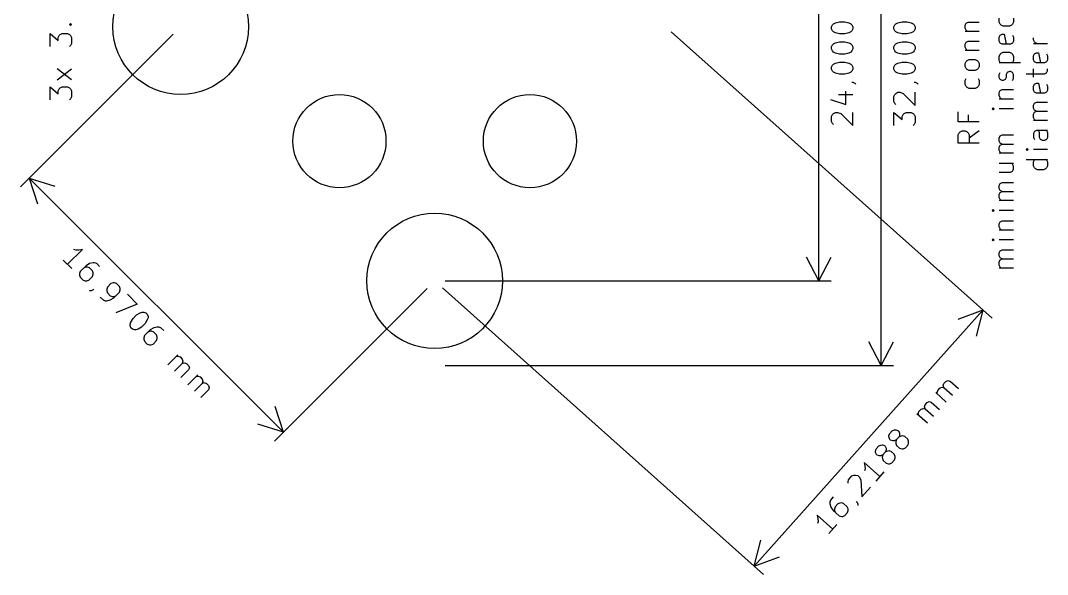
# Model space of a CAD drawing. Extents: x -19.6 to 28.9, y -25.9 to 26.
# Drawn here: x -19.56 to 28.95, y -25.87 to 0.3 of the extents above; entities that cross this region are included whole.
import ezdxf

# ---------------------------------------------------------------- set-up
doc = ezdxf.new("R2010")
doc.units = 0
doc.layers.add('BLACK', color=7, linetype='CONTINUOUS')

msp = doc.modelspace()

# ---------------------------------------------------------------- linework, layer by layer
at = {"layer": 'BLACK', "linetype": 'CONTINUOUS'}
for p, q in [((21.0944, -16), (21.0944, 16)), ((21.0944, -16), (21.0944, 16)), ((18.148, -12), (18.148, 12)), ((18.148, -12), (18.148, 12)), ((-17.2581, 0.114172), (-17.2104, 0.161791)), ((-17.2104, 0.066553), (-17.2581, 0.114172)), ((-17.2581, 0.114172), (-17.1628, 0.114172)), ((-17.2104, 0.161791), (-17.1628, 0.114172)), ((-17.1628, 0.114172), (-17.2104, 0.066553)), ((18.7504, 0), (18.798, 0.095239)), ((18.7504, -0.095238), (18.7504, 0)), ((18.798, 0.095239), (18.8456, 0.142858)), ((18.8456, 0.142858), (18.9409, 0.190477)), ((18.9409, 0.190477), (19.1313, 0.238096)), ((19.1313, 0.238096), (19.3694, 0.238096)), ((19.3694, 0.238096), (19.5599, 0.190477)), ((19.5599, 0.190477), (19.6551, 0.142858)), ((19.6551, 0.142858), (19.7028, 0.095239)), ((19.7028, 0.095239), (19.7504, 0)), ((19.7504, 0), (19.7504, -0.095238)), ((21.6968, 0), (21.7444, 0.095239)), ((21.6968, -0.095238), (21.6968, 0)), ((21.7444, 0.095239), (21.792, 0.142858)), ((21.792, 0.142858), (21.8873, 0.190477)), ((21.8873, 0.190477), (22.0777, 0.238096)), ((22.0777, 0.238096), (22.3158, 0.238096)), ((22.3158, 0.238096), (22.5063, 0.190477)), ((22.5063, 0.190477), (22.6015, 0.142858)), ((22.6015, 0.142858), (22.6492, 0.095239)), ((22.6492, 0.095239), (22.6968, 0)), ((22.6968, 0), (22.6968, -0.095238)), ((25.0613, 0.080724), (25.1089, 0.175962)), ((25.0613, -0.062133), (25.0613, 0.080724)), ((25.1089, 0.175962), (25.2042, 0.223581)), ((25.2042, 0.223581), (25.728, 0.223581)), ((26.6713, 0.223581), (26.6713, 0.414058)), ((26.7189, 0.128343), (26.6713, 0.223581)), ((26.7666, 0.080724), (26.7189, 0.128343)), ((26.8618, 0.033105), (26.7666, 0.080724)), ((27.1475, 0.033105), (26.8618, 0.033105)), ((27.2427, 0.080724), (27.1475, 0.033105)), ((27.2904, 0.128343), (27.2427, 0.080724)), ((27.338, 0.223581), (27.2904, 0.128343)), ((27.338, 0.414058), (27.338, 0.223581)), ((-12.3536, -0.353553), (-19.5647, -7.56466)), ((-18.1628, -0.933447), (-18.1628, -0.3144)), ((-18.1628, -0.3144), (-17.7819, -0.647733)), ((-17.7819, -0.504876), (-17.7342, -0.409638)), ((-17.7342, -0.409638), (-17.6866, -0.362019)), ((-17.6866, -0.362019), (-17.5914, -0.3144)), ((-17.5914, -0.3144), (-17.3533, -0.3144)), ((-17.3533, -0.3144), (-17.2581, -0.362019)), ((-17.2581, -0.362019), (-17.2104, -0.409638)), ((-17.2104, -0.409638), (-17.1628, -0.504876)), ((11.173, -0.232946), (26.3378, -13.7684)), ((18.798, -0.190476), (18.7504, -0.095238)), ((18.8456, -0.238095), (18.798, -0.190476)), ((18.9409, -0.285714), (18.8456, -0.238095)), ((19.1313, -0.333333), (18.9409, -0.285714)), ((19.3694, -0.333333), (19.1313, -0.333333)), ((19.5599, -0.285714), (19.3694, -0.333333)), ((19.6551, -0.238095), (19.5599, -0.285714)), ((19.7028, -0.190476), (19.6551, -0.238095)), ((19.7504, -0.095238), (19.7028, -0.190476)), ((21.7444, -0.190476), (21.6968, -0.095238)), ((21.792, -0.238095), (21.7444, -0.190476)), ((21.8873, -0.285714), (21.792, -0.238095)), ((22.0777, -0.333333), (21.8873, -0.285714)), ((22.3158, -0.333333), (22.0777, -0.333333)), ((22.5063, -0.285714), (22.3158, -0.333333)), ((22.6015, -0.238095), (22.5063, -0.285714)), ((22.6492, -0.190476), (22.6015, -0.238095)), ((22.6968, -0.095238), (22.6492, -0.190476)), ((25.1089, -0.157371), (25.0613, -0.062133)), ((25.0613, -0.20499), (25.728, -0.20499)), ((25.1566, -0.20499), (25.1089, -0.157371)), ((26.6713, -0.490704), (26.7189, -0.395466)), ((26.7189, -0.395466), (26.8142, -0.347847)), ((26.8142, -0.347847), (26.9094, -0.347847)), ((26.9094, -0.347847), (27.0046, -0.824038)), ((27.2904, -0.395466), (27.338, -0.490704)), ((-17.7819, -0.647733), (-17.7819, -0.504876)), ((-17.2104, -0.885828), (-17.2581, -0.933447)), ((-17.1628, -0.79059), (-17.2104, -0.885828)), ((-17.1628, -0.504876), (-17.1628, -0.79059)), ((18.7504, -0.95238), (18.798, -0.857142)), ((18.7504, -1.04762), (18.7504, -0.95238)), ((18.798, -0.857142), (18.8456, -0.809523)), ((18.8456, -0.809523), (18.9409, -0.761904)), ((18.9409, -0.761904), (19.1313, -0.714285)), ((19.1313, -0.714285), (19.3694, -0.714285)), ((19.3694, -0.714285), (19.5599, -0.761904)), ((19.5599, -0.761904), (19.6551, -0.809523)), ((19.6551, -0.809523), (19.7028, -0.857142)), ((19.7028, -0.857142), (19.7504, -0.95238)), ((19.7504, -0.95238), (19.7504, -1.04762)), ((21.6968, -0.95238), (21.7444, -0.857142)), ((21.6968, -1.04762), (21.6968, -0.95238)), ((21.7444, -0.857142), (21.792, -0.809523)), ((21.792, -0.809523), (21.8873, -0.761904)), ((21.8873, -0.761904), (22.0777, -0.714285)), ((22.0777, -0.714285), (22.3158, -0.714285)), ((22.3158, -0.714285), (22.5063, -0.761904)), ((22.5063, -0.761904), (22.6015, -0.809523)), ((22.6015, -0.809523), (22.6492, -0.857142)), ((22.6492, -0.857142), (22.6968, -0.95238)), ((22.6968, -0.95238), (22.6968, -1.04762)), ((25.0613, -0.824038), (25.1089, -0.7288)), ((25.0613, -0.966895), (25.0613, -0.824038)), ((25.1089, -1.06213), (25.0613, -0.966895)), ((25.1089, -0.7288), (25.2042, -0.68118)), ((25.2042, -0.68118), (25.728, -0.68118)), ((26.6713, -0.68118), (26.6713, -0.490704)), ((26.7189, -0.776419), (26.6713, -0.68118)), ((26.8142, -0.824038), (26.7189, -0.776419)), ((27.1951, -0.824038), (26.8142, -0.824038)), ((27.2904, -0.776419), (27.1951, -0.824038)), ((27.338, -0.68118), (27.2904, -0.776419)), ((27.338, -0.490704), (27.338, -0.68118)), ((28.2813, -0.609752), (28.2813, -0.514514)), ((28.3289, -0.70499), (28.2813, -0.609752)), ((28.948, -0.800228), (28.2813, -0.800228)), ((28.3766, -0.752609), (28.3289, -0.70499)), ((28.4718, -0.800228), (28.3766, -0.752609)), ((18.798, -1.14286), (18.7504, -1.04762)), ((18.8456, -1.19048), (18.798, -1.14286)), ((18.9409, -1.23809), (18.8456, -1.19048)), ((19.1313, -1.28571), (18.9409, -1.23809)), ((19.3694, -1.28571), (19.1313, -1.28571)), ((19.5599, -1.23809), (19.3694, -1.28571)), ((19.6551, -1.19048), (19.5599, -1.23809)), ((19.7028, -1.14286), (19.6551, -1.19048)), ((19.7504, -1.04762), (19.7028, -1.14286)), ((21.7444, -1.14286), (21.6968, -1.04762)), ((21.792, -1.19048), (21.7444, -1.14286)), ((21.8873, -1.23809), (21.792, -1.19048)), ((22.0777, -1.28571), (21.8873, -1.23809)), ((22.3158, -1.28571), (22.0777, -1.28571)), ((22.5063, -1.23809), (22.3158, -1.28571)), ((22.6015, -1.19048), (22.5063, -1.23809)), ((22.6492, -1.14286), (22.6015, -1.19048)), ((22.6968, -1.04762), (22.6492, -1.14286)), ((25.0613, -1.10975), (25.728, -1.10975)), ((25.1566, -1.10975), (25.1089, -1.06213)), ((26.6713, -1.39547), (26.7189, -1.30023)), ((26.6713, -1.58594), (26.6713, -1.39547)), ((26.7189, -1.30023), (26.7666, -1.25261)), ((26.7666, -1.25261), (26.8618, -1.20499)), ((26.8618, -1.20499), (27.1475, -1.20499)), ((27.1475, -1.20499), (27.2427, -1.25261)), ((27.2427, -1.25261), (27.2904, -1.30023)), ((27.2904, -1.30023), (27.338, -1.39547)), ((27.338, -1.39547), (27.338, -1.58594)), ((28.2813, -1.37166), (28.3289, -1.27642)), ((28.2813, -1.56213), (28.2813, -1.37166)), ((28.3289, -1.27642), (28.4242, -1.2288)), ((28.4242, -1.2288), (28.5194, -1.2288)), ((28.5194, -1.2288), (28.6146, -1.70499)), ((28.9004, -1.27642), (28.948, -1.37166)), ((28.948, -1.37166), (28.948, -1.56213)), ((18.7504, -1.90476), (18.798, -1.80952)), ((18.7504, -2), (18.7504, -1.90476)), ((18.798, -1.80952), (18.8456, -1.7619)), ((18.8456, -1.7619), (18.9409, -1.71428)), ((18.9409, -1.71428), (19.1313, -1.66667)), ((19.1313, -1.66667), (19.3694, -1.66667)), ((19.3694, -1.66667), (19.5599, -1.71428)), ((19.5599, -1.71428), (19.6551, -1.7619)), ((19.6551, -1.7619), (19.7028, -1.80952)), ((19.7028, -1.80952), (19.7504, -1.90476)), ((19.7504, -1.90476), (19.7504, -2)), ((21.6968, -1.90476), (21.7444, -1.80952)), ((21.6968, -2), (21.6968, -1.90476)), ((21.7444, -1.80952), (21.792, -1.7619)), ((21.792, -1.7619), (21.8873, -1.71428)), ((21.8873, -1.71428), (22.0777, -1.66667)), ((22.0777, -1.66667), (22.3158, -1.66667)), ((22.3158, -1.66667), (22.5063, -1.71428)), ((22.5063, -1.71428), (22.6015, -1.7619)), ((22.6015, -1.7619), (22.6492, -1.80952)), ((22.6492, -1.80952), (22.6968, -1.90476)), ((22.6968, -1.90476), (22.6968, -2)), ((25.0613, -1.7288), (25.1089, -1.63356)), ((25.0613, -1.87166), (25.0613, -1.7288)), ((25.1089, -1.96689), (25.0613, -1.87166)), ((25.1089, -1.63356), (25.1566, -1.58594)), ((25.1566, -1.58594), (25.2518, -1.53832)), ((25.2518, -1.53832), (25.5375, -1.53832)), ((25.5375, -1.53832), (25.6327, -1.58594)), ((25.6327, -1.58594), (25.6804, -1.63356)), ((25.6804, -1.63356), (25.728, -1.7288)), ((25.728, -1.87166), (25.6804, -1.96689)), ((25.728, -1.7288), (25.728, -1.87166)), ((26.7189, -1.68118), (26.6713, -1.58594)), ((26.6713, -1.68118), (27.6713, -1.68118)), ((27.338, -1.58594), (27.2904, -1.68118)), ((28.3289, -1.65737), (28.2813, -1.56213)), ((28.4242, -1.70499), (28.3289, -1.65737)), ((28.8051, -1.70499), (28.4242, -1.70499)), ((28.9004, -1.65737), (28.8051, -1.70499)), ((28.948, -1.56213), (28.9004, -1.65737)), ((-17.1628, -2.50488), (-17.8295, -1.98107)), ((-17.8295, -2.50488), (-17.1628, -1.98107)), ((18.798, -2.09524), (18.7504, -2)), ((18.8456, -2.14286), (18.798, -2.09524)), ((18.9409, -2.19048), (18.8456, -2.14286)), ((19.1313, -2.23809), (18.9409, -2.19048)), ((19.3694, -2.23809), (19.1313, -2.23809)), ((19.5599, -2.19048), (19.3694, -2.23809)), ((19.6551, -2.14286), (19.5599, -2.19048)), ((19.7028, -2.09524), (19.6551, -2.14286)), ((19.7504, -2), (19.7028, -2.09524)), ((21.7444, -2.09524), (21.6968, -2)), ((21.792, -2.14286), (21.7444, -2.09524)), ((21.8873, -2.19048), (21.792, -2.14286)), ((22.0777, -2.23809), (21.8873, -2.19048)), ((22.3158, -2.23809), (22.0777, -2.23809)), ((22.5063, -2.19048), (22.3158, -2.23809)), ((22.6015, -2.14286), (22.5063, -2.19048)), ((22.6492, -2.09524), (22.6015, -2.14286)), ((22.6968, -2), (22.6492, -2.09524)), ((25.1566, -2.01451), (25.1089, -1.96689)), ((25.2518, -2.06213), (25.1566, -2.01451)), ((25.5375, -2.06213), (25.2518, -2.06213)), ((25.6327, -2.01451), (25.5375, -2.06213)), ((25.6804, -1.96689), (25.6327, -2.01451)), ((26.6713, -2.25261), (26.7189, -2.15737)), ((26.6713, -2.39547), (26.6713, -2.25261)), ((26.7189, -2.4907), (26.6713, -2.39547)), ((27.0046, -2.39547), (26.957, -2.4907)), ((27.0523, -2.15737), (27.0046, -2.25261)), ((27.0046, -2.25261), (27.0046, -2.39547)), ((27.1475, -2.10975), (27.0523, -2.15737)), ((27.1951, -2.10975), (27.1475, -2.10975)), ((27.2904, -2.15737), (27.1951, -2.10975)), ((27.338, -2.25261), (27.2904, -2.15737)), ((27.338, -2.44308), (27.338, -2.25261)), ((27.948, -2.2288), (28.8051, -2.2288)), ((28.2813, -2.37166), (28.2813, -1.9907)), ((28.8051, -2.2288), (28.9004, -2.18118)), ((28.9004, -2.18118), (28.948, -2.08594)), ((28.948, -2.08594), (28.948, -1.9907)), ((-18.1628, -3.45726), (-18.1628, -2.83821)), ((-18.1628, -2.83821), (-17.7819, -3.17154)), ((-17.7342, -2.93345), (-17.6866, -2.88583)), ((-17.6866, -2.88583), (-17.5914, -2.83821)), ((-17.5914, -2.83821), (-17.3533, -2.83821)), ((-17.3533, -2.83821), (-17.2581, -2.88583)), ((-17.2581, -2.88583), (-17.2104, -2.93345)), ((19.7028, -2.61905), (19.7504, -2.61905)), ((19.7504, -2.61905), (19.8456, -2.66667)), ((19.8456, -2.66667), (19.8932, -2.71428)), ((22.6492, -2.61905), (22.6968, -2.61905)), ((22.6968, -2.61905), (22.792, -2.66667)), ((22.792, -2.66667), (22.8396, -2.71428)), ((25.0613, -2.53832), (25.1089, -2.44308)), ((25.0613, -2.7288), (25.0613, -2.53832)), ((25.1089, -2.82404), (25.0613, -2.7288)), ((25.1566, -2.87166), (25.1089, -2.82404)), ((25.2518, -2.91928), (25.1566, -2.87166)), ((25.6327, -2.87166), (25.5375, -2.91928)), ((25.6804, -2.82404), (25.6327, -2.87166)), ((25.6804, -2.44308), (25.728, -2.53832)), ((25.728, -2.7288), (25.6804, -2.82404)), ((25.728, -2.53832), (25.728, -2.7288)), ((26.8142, -2.53832), (26.7189, -2.4907)), ((26.8618, -2.53832), (26.8142, -2.53832)), ((26.957, -2.4907), (26.8618, -2.53832)), ((27.2904, -2.53832), (27.338, -2.44308)), ((28.2813, -2.80023), (28.3289, -2.70499)), ((28.2813, -2.9907), (28.2813, -2.80023)), ((28.3289, -2.70499), (28.4242, -2.65737)), ((28.4242, -2.65737), (28.5194, -2.65737)), ((28.5194, -2.65737), (28.6146, -3.13356)), ((28.9004, -2.70499), (28.948, -2.80023)), ((28.948, -2.80023), (28.948, -2.9907)), ((-17.7819, -3.02868), (-17.7342, -2.93345)), ((-17.7819, -3.17154), (-17.7819, -3.02868)), ((-17.2104, -2.93345), (-17.1628, -3.02868)), ((-17.1628, -3.3144), (-17.2104, -3.40964)), ((-17.1628, -3.02868), (-17.1628, -3.3144)), ((19.0837, -3.19048), (19.7504, -3.19048)), ((19.417, -3.66667), (19.417, -3.04762)), ((21.6968, -3.28571), (21.7444, -3.19048)), ((21.6968, -3.52381), (21.6968, -3.28571)), ((21.7444, -3.19048), (21.792, -3.14286)), ((21.792, -3.14286), (21.8873, -3.09524)), ((21.8873, -3.09524), (21.9825, -3.09524)), ((21.9825, -3.09524), (22.1254, -3.14286)), ((22.1254, -3.14286), (22.6968, -3.71428)), ((22.6968, -3.71428), (22.6968, -3.09524)), ((25.5375, -2.91928), (25.2518, -2.91928)), ((26.6713, -3.10975), (26.7189, -3.01451)), ((26.6713, -3.25261), (26.6713, -3.10975)), ((26.7189, -3.34785), (26.6713, -3.25261)), ((26.6713, -3.39547), (27.338, -3.39547)), ((26.7189, -3.01451), (26.8142, -2.9669)), ((26.7666, -3.39547), (26.7189, -3.34785)), ((26.8142, -2.9669), (27.338, -2.9669)), ((28.3289, -3.08594), (28.2813, -2.9907)), ((28.4242, -3.13356), (28.3289, -3.08594)), ((28.8051, -3.13356), (28.4242, -3.13356)), ((28.9004, -3.08594), (28.8051, -3.13356)), ((28.948, -2.9907), (28.9004, -3.08594)), ((-17.2104, -3.40964), (-17.2581, -3.45726)), ((18.7028, -3.42857), (19.417, -3.66667)), ((21.7444, -3.61905), (21.6968, -3.52381)), ((21.792, -3.66667), (21.7444, -3.61905)), ((26.3856, -3.82404), (26.338, -3.87166)), ((26.338, -3.87166), (26.3856, -3.91928)), ((26.338, -3.87166), (26.4332, -3.87166)), ((26.4332, -3.87166), (26.3856, -3.82404)), ((26.3856, -3.91928), (26.4332, -3.87166)), ((27.338, -3.87166), (26.6713, -3.87166)), ((28.2813, -3.70499), (28.3289, -3.60975)), ((28.2813, -3.84785), (28.2813, -3.70499)), ((28.3289, -3.94308), (28.2813, -3.84785)), ((28.3289, -3.60975), (28.4242, -3.56213)), ((28.4242, -3.56213), (28.948, -3.56213)), ((18.7504, -4.23809), (18.798, -4.14286)), ((18.7504, -4.47619), (18.7504, -4.23809)), ((18.798, -4.14286), (18.8456, -4.09524)), ((18.8456, -4.09524), (18.9409, -4.04762)), ((18.9409, -4.04762), (19.0361, -4.04762)), ((19.0361, -4.04762), (19.179, -4.09524)), ((19.179, -4.09524), (19.7504, -4.66667)), ((19.7504, -4.66667), (19.7504, -4.04762)), ((21.6968, -4.66667), (21.6968, -4.04762)), ((21.6968, -4.04762), (22.0777, -4.38095)), ((22.0777, -4.23809), (22.1254, -4.14286)), ((22.0777, -4.38095), (22.0777, -4.23809)), ((22.1254, -4.14286), (22.173, -4.09524)), ((22.173, -4.09524), (22.2682, -4.04762)), ((22.2682, -4.04762), (22.5063, -4.04762)), ((22.5063, -4.04762), (22.6015, -4.09524)), ((22.6015, -4.09524), (22.6492, -4.14286)), ((22.6492, -4.14286), (22.6968, -4.23809)), ((22.6968, -4.23809), (22.6968, -4.52381)), ((24.728, -4.4907), (24.728, -4.01451)), ((25.2042, -4.15737), (25.2042, -4.4907)), ((28.2813, -4.13356), (28.3289, -4.03832)), ((28.2813, -4.27642), (28.2813, -4.13356)), ((28.3289, -4.37166), (28.2813, -4.27642)), ((28.4242, -3.9907), (28.3289, -3.94308)), ((28.3289, -4.03832), (28.4242, -3.9907)), ((28.4242, -3.9907), (28.948, -3.9907)), ((18.798, -4.57143), (18.7504, -4.47619)), ((18.8456, -4.61905), (18.798, -4.57143)), ((22.6492, -4.61905), (22.6015, -4.66667)), ((22.6968, -4.52381), (22.6492, -4.61905)), ((25.728, -4.4907), (24.728, -4.4907)), ((28.948, -4.41928), (28.2813, -4.41928)), ((28.3766, -4.41928), (28.3289, -4.37166)), ((24.728, -5.10975), (24.7756, -5.01451)), ((24.728, -5.4907), (24.728, -5.10975)), ((24.7756, -5.01451), (24.8232, -4.9669)), ((24.8232, -4.9669), (24.9185, -4.91928)), ((24.9185, -4.91928), (25.0613, -4.91928)), ((25.0613, -4.91928), (25.1566, -4.9669)), ((25.1566, -4.9669), (25.2042, -5.01451)), ((25.2042, -5.01451), (25.2518, -5.10975)), ((25.728, -4.91928), (25.2518, -5.25261)), ((25.2518, -5.10975), (25.2518, -5.4907)), ((26.6713, -5.25261), (26.7189, -5.15737)), ((26.6713, -5.39547), (26.6713, -5.25261)), ((26.7189, -5.15737), (26.8142, -5.10975)), ((26.8142, -5.10975), (27.338, -5.10975)), ((28.3289, -4.94308), (28.2813, -5.03832)), ((28.2813, -5.03832), (28.2813, -5.2288)), ((28.2813, -5.2288), (28.3289, -5.32404)), ((28.4242, -4.89547), (28.3289, -4.94308)), ((28.948, -4.89547), (28.4242, -4.89547)), ((28.567, -4.9907), (28.5194, -4.89547)), ((28.567, -5.2288), (28.567, -4.9907)), ((28.6146, -5.32404), (28.567, -5.2288)), ((28.7099, -5.37166), (28.6146, -5.32404)), ((28.9004, -5.32404), (28.8051, -5.37166)), ((28.9004, -4.89547), (28.948, -4.9907)), ((28.948, -5.2288), (28.9004, -5.32404)), ((28.948, -4.9907), (28.948, -5.2288)), ((25.728, -5.4907), (24.728, -5.4907)), ((26.7189, -5.4907), (26.6713, -5.39547)), ((26.6713, -5.68118), (26.7189, -5.58594)), ((26.6713, -5.82404), (26.6713, -5.68118)), ((26.8142, -5.53832), (26.7189, -5.4907)), ((26.7189, -5.58594), (26.8142, -5.53832)), ((26.8142, -5.53832), (27.338, -5.53832)), ((27.9956, -5.75261), (27.948, -5.80023)), ((27.948, -5.80023), (27.9956, -5.84785)), ((27.948, -5.80023), (28.0432, -5.80023)), ((28.0432, -5.80023), (27.9956, -5.75261)), ((27.9956, -5.84785), (28.0432, -5.80023)), ((28.948, -5.80023), (28.2813, -5.80023)), ((28.8051, -5.37166), (28.7099, -5.37166)), ((26.7189, -5.91928), (26.6713, -5.82404)), ((27.338, -5.9669), (26.6713, -5.9669)), ((26.7666, -5.9669), (26.7189, -5.91928)), ((28.948, -6.27642), (27.948, -6.27642)), ((28.2813, -6.37166), (28.3289, -6.27642)), ((28.9004, -6.27642), (28.948, -6.37166)), ((26.6713, -6.44308), (27.338, -6.44308)), ((27.2904, -6.4907), (27.2427, -6.44308)), ((27.338, -6.58594), (27.2904, -6.4907)), ((27.2904, -6.82404), (27.338, -6.7288)), ((27.338, -6.7288), (27.338, -6.58594)), ((28.2813, -6.56213), (28.2813, -6.37166)), ((28.3289, -6.65737), (28.2813, -6.56213)), ((28.3766, -6.70499), (28.3289, -6.65737)), ((28.4718, -6.75261), (28.3766, -6.70499)), ((28.7575, -6.75261), (28.4718, -6.75261)), ((28.8527, -6.70499), (28.7575, -6.75261)), ((28.9004, -6.65737), (28.8527, -6.70499)), ((28.948, -6.56213), (28.9004, -6.65737)), ((28.948, -6.37166), (28.948, -6.56213)), ((-19.15, -7.15), (-7.15, -19.15)), ((-19.15, -7.15), (-7.15, -19.15)), ((-19.15, -7.15), (-18.7681, -8.36122)), ((-19.15, -7.15), (-17.9388, -7.53189)), ((26.6713, -6.87166), (27.1951, -6.87166)), ((27.1951, -6.87166), (27.2904, -6.82404)), ((26.6713, -7.4907), (26.7189, -7.39547)), ((26.6713, -7.63356), (26.6713, -7.4907)), ((26.7189, -7.7288), (26.6713, -7.63356)), ((26.7189, -7.39547), (26.8142, -7.34785)), ((26.8142, -7.77642), (26.7189, -7.7288)), ((26.8142, -7.34785), (27.338, -7.34785)), ((26.6713, -7.91928), (26.7189, -7.82404)), ((26.6713, -8.06213), (26.6713, -7.91928)), ((26.7189, -8.15737), (26.6713, -8.06213)), ((27.338, -8.20499), (26.6713, -8.20499)), ((26.7189, -7.82404), (26.8142, -7.77642)), ((26.7666, -8.20499), (26.7189, -8.15737)), ((26.8142, -7.77642), (27.338, -7.77642)), ((26.3856, -8.63356), (26.338, -8.68118)), ((26.338, -8.68118), (26.3856, -8.7288)), ((26.338, -8.68118), (26.4332, -8.68118)), ((26.4332, -8.68118), (26.3856, -8.63356)), ((26.3856, -8.7288), (26.4332, -8.68118)), ((27.338, -8.68118), (26.6713, -8.68118)), ((26.6713, -9.30023), (26.7189, -9.20499)), ((26.7189, -9.20499), (26.8142, -9.15737)), ((26.8142, -9.15737), (27.338, -9.15737)), ((26.6713, -9.44308), (26.6713, -9.30023)), ((26.7189, -9.53832), (26.6713, -9.44308)), ((26.6713, -9.58594), (27.338, -9.58594)), ((26.7666, -9.58594), (26.7189, -9.53832)), ((26.3856, -10.0145), (26.338, -10.0621)), ((26.338, -10.0621), (26.3856, -10.1098)), ((26.338, -10.0621), (26.4332, -10.0621)), ((26.4332, -10.0621), (26.3856, -10.0145)), ((26.3856, -10.1098), (26.4332, -10.0621)), ((27.338, -10.0621), (26.6713, -10.0621)), ((-17.3472, -11.2189), (-16.6401, -10.5118)), ((-16.9431, -10.5455), (-17.0441, -10.5118)), ((-16.8084, -10.5455), (-16.9431, -10.5455)), ((-16.6401, -10.5118), (-16.8084, -10.5455)), ((26.6713, -10.6812), (26.7189, -10.5859)), ((26.7189, -10.5859), (26.8142, -10.5383)), ((26.8142, -10.5383), (27.338, -10.5383)), ((-17.1452, -11.421), (-17.5492, -11.0169)), ((-16.135, -11.1516), (-16.3034, -11.1853)), ((-16.0677, -11.1516), (-16.135, -11.1516)), ((-15.9666, -11.1853), (-16.0677, -11.1516)), ((18.148, -12), (17.5616, -10.8735)), ((18.148, -12), (18.7344, -10.8735)), ((26.6713, -10.824), (26.6713, -10.6812)), ((26.7189, -10.9193), (26.6713, -10.824)), ((26.6713, -11.1098), (26.7189, -11.0145)), ((26.6713, -11.2526), (26.6713, -11.1098)), ((26.8142, -10.9669), (26.7189, -10.9193)), ((26.7189, -11.0145), (26.8142, -10.9669)), ((26.8142, -10.9669), (27.338, -10.9669)), ((-16.7411, -11.5556), (-16.7748, -11.6567)), ((-16.4717, -11.2863), (-16.7411, -11.5556)), ((-16.4717, -11.3536), (-16.5727, -11.3873)), ((-16.3034, -11.1853), (-16.4717, -11.2863)), ((-16.4044, -11.3536), (-16.4717, -11.3536)), ((-16.3034, -11.3873), (-16.4044, -11.3536)), ((-16.1687, -11.522), (-16.3034, -11.3873)), ((-16.135, -11.623), (-16.1687, -11.522)), ((-16.135, -11.6903), (-16.135, -11.623)), ((-15.832, -11.3199), (-15.9666, -11.1853)), ((26.7189, -11.3478), (26.6713, -11.2526)), ((27.338, -11.3955), (26.6713, -11.3955)), ((26.7666, -11.3955), (26.7189, -11.3478)), ((-16.7748, -11.6567), (-16.7748, -11.724)), ((-16.7748, -11.724), (-16.7411, -11.825)), ((-16.7411, -11.825), (-16.6064, -11.9597)), ((-16.6064, -11.9597), (-16.5054, -11.9934)), ((-16.5054, -11.9934), (-16.438, -11.9934)), ((-16.438, -11.9934), (-16.337, -11.9597)), ((-16.337, -11.9597), (-16.1687, -11.7913)), ((-16.1687, -11.7913), (-16.135, -11.6903)), ((-15.2932, -12.1281), (-15.4616, -12.2964)), ((-15.1922, -12.0944), (-15.2932, -12.1281)), ((-15.1248, -12.0944), (-15.1922, -12.0944)), ((-15.0238, -12.1281), (-15.1248, -12.0944)), ((-14.8891, -12.2627), (-15.0238, -12.1281)), ((0.5, -12), (18.7344, -12)), ((-16.236, -12.4648), (-16.3034, -12.4648)), ((-16.135, -12.4311), (-16.236, -12.4648)), ((-16.1013, -12.3974), (-16.135, -12.4311)), ((-15.4616, -12.2964), (-15.4952, -12.3974)), ((-15.4952, -12.3974), (-15.4952, -12.4648)), ((-15.4952, -12.4648), (-15.4616, -12.5658)), ((-15.4616, -12.5658), (-15.3269, -12.7005)), ((-15.1585, -12.8015), (-14.8891, -12.5321)), ((-14.8555, -12.3638), (-14.8891, -12.2627)), ((-14.8891, -12.5321), (-14.8555, -12.4311)), ((-14.8555, -12.4311), (-14.8555, -12.3638)), ((-0.353553, -12.3536), (-7.56466, -19.5647)), ((0.373023, -12.3329), (15.5378, -25.8684)), ((-15.7983, -12.7678), (-15.6636, -12.9025)), ((-15.6636, -12.9025), (-15.5626, -12.9362)), ((-15.5626, -12.9362), (-15.4952, -12.9362)), ((-15.4952, -12.9362), (-15.3269, -12.9025)), ((-15.3269, -12.7005), (-15.2259, -12.7342)), ((-15.3269, -12.9025), (-15.1585, -12.8015)), ((-15.2259, -12.7342), (-15.1585, -12.7342)), ((-15.1585, -12.7342), (-15.0575, -12.7005)), ((-14.5188, -12.6331), (-14.0474, -13.1045)), ((-14.0474, -13.1045), (-15.0575, -13.5086)), ((-14.081, -13.6096), (-13.9127, -13.5086)), ((-13.9127, -13.5086), (-13.8116, -13.4749)), ((-13.8116, -13.4749), (-13.7443, -13.4749)), ((-13.7443, -13.4749), (-13.6433, -13.5086)), ((-13.6433, -13.5086), (-13.5759, -13.5759)), ((-13.5759, -13.5759), (-13.5423, -13.677)), ((15.1003, -25.4779), (25.9003, -13.3779)), ((15.1003, -25.4779), (25.9003, -13.3779)), ((25.9003, -13.3779), (24.7127, -13.8279)), ((25.9003, -13.3779), (25.5877, -14.6089)), ((-14.3841, -14.0473), (-14.3504, -13.9463)), ((-14.3841, -14.1147), (-14.3841, -14.0473)), ((-14.3504, -13.9463), (-14.2494, -13.778)), ((-14.2494, -13.778), (-14.081, -13.6096)), ((-13.677, -14.0137), (-13.8453, -14.182)), ((-13.5759, -13.8453), (-13.677, -14.0137)), ((-13.5423, -13.7443), (-13.5759, -13.8453)), ((-13.5423, -13.677), (-13.5423, -13.7443)), ((-14.3504, -14.2157), (-14.3841, -14.1147)), ((-14.2831, -14.2831), (-14.3504, -14.2157)), ((-14.182, -14.3167), (-14.2831, -14.2831)), ((-14.1147, -14.3167), (-14.182, -14.3167)), ((-14.0137, -14.2831), (-14.1147, -14.3167)), ((-13.8453, -14.182), (-14.0137, -14.2831)), ((-13.4413, -14.3167), (-13.7106, -14.5861)), ((-13.4413, -14.3841), (-13.5423, -14.4177)), ((-13.2729, -14.2157), (-13.4413, -14.3167)), ((-13.3739, -14.3841), (-13.4413, -14.3841)), ((-13.2729, -14.4177), (-13.3739, -14.3841)), ((-13.1045, -14.182), (-13.2729, -14.2157)), ((-13.1382, -14.5524), (-13.2729, -14.4177)), ((-13.1045, -14.6534), (-13.1382, -14.5524)), ((-13.0372, -14.182), (-13.1045, -14.182)), ((-12.9362, -14.2157), (-13.0372, -14.182)), ((-12.8015, -14.3504), (-12.9362, -14.2157)), ((-13.7106, -14.5861), (-13.7443, -14.6871)), ((-13.7443, -14.6871), (-13.7443, -14.7545)), ((-13.7443, -14.7545), (-13.7106, -14.8555)), ((-13.7106, -14.8555), (-13.5759, -14.9902)), ((-13.5759, -14.9902), (-13.4749, -15.0238)), ((-13.4749, -15.0238), (-13.4076, -15.0238)), ((-13.4076, -15.0238), (-13.3066, -14.9902)), ((-13.3066, -14.9902), (-13.1382, -14.8218)), ((-13.1382, -14.8218), (-13.1045, -14.7208)), ((-13.1045, -14.7208), (-13.1045, -14.6534)), ((21.0944, -16), (20.508, -14.8735)), ((21.0944, -16), (21.6808, -14.8735)), ((-12.5995, -15.9666), (-12.1281, -15.4952)), ((-11.926, -15.8993), (-12.2964, -16.2697)), ((-12.1954, -15.5626), (-12.1281, -15.5626)), ((-12.1281, -15.5626), (-12.027, -15.5962)), ((-12.027, -15.5962), (-11.926, -15.6973)), ((-11.926, -15.6973), (-11.8924, -15.7983)), ((-11.8924, -15.7983), (-11.926, -15.8993)), ((-11.926, -15.8993), (-11.825, -15.8656)), ((-11.825, -15.8656), (-11.724, -15.8993)), ((-11.724, -15.8993), (-11.623, -16.0003)), ((-11.623, -16.0003), (-11.5893, -16.1013)), ((0.5, -16), (21.6808, -16)), ((-11.623, -16.2023), (-11.9934, -16.5727)), ((-11.6567, -16.9094), (-11.1853, -16.438)), ((-11.5893, -16.1013), (-11.623, -16.2023)), ((-10.9832, -16.8421), (-11.3536, -17.2125)), ((-11.2526, -16.5054), (-11.1853, -16.5054)), ((-11.1853, -16.5054), (-11.0842, -16.5391)), ((-11.0842, -16.5391), (-10.9832, -16.6401)), ((-10.9832, -16.6401), (-10.9496, -16.7411)), ((-10.9496, -16.7411), (-10.9832, -16.8421)), ((-10.9832, -16.8421), (-10.8822, -16.8084)), ((-10.8822, -16.8084), (-10.7812, -16.8421)), ((-10.7812, -16.8421), (-10.6802, -16.9431)), ((-10.6802, -16.9431), (-10.6465, -17.0441)), ((24.0243, -16.9565), (24.0522, -16.8537)), ((24.0637, -17.0554), (24.0243, -16.9565)), ((24.0522, -16.8537), (24.1473, -16.7471)), ((24.1473, -16.7471), (24.2463, -16.7078)), ((24.2463, -16.7078), (24.349, -16.7357)), ((24.349, -16.7357), (24.7398, -17.0845)), ((-10.6802, -17.1452), (-11.0506, -17.5155)), ((-10.6465, -17.0441), (-10.6802, -17.1452)), ((24.1691, -17.7239), (23.6717, -17.28)), ((23.7389, -17.2762), (23.7668, -17.1734)), ((23.7427, -17.3434), (23.7389, -17.2762)), ((23.7668, -17.1734), (23.862, -17.0668)), ((23.862, -17.0668), (23.9609, -17.0275)), ((23.9609, -17.0275), (24.0637, -17.0554)), ((24.0637, -17.0554), (24.4544, -17.4042)), ((-7.15, -19.15), (-7.53189, -17.9388)), ((23.1365, -17.9512), (23.1643, -17.8484)), ((23.1643, -17.8484), (23.2595, -17.7418)), ((23.2595, -17.7418), (23.3584, -17.7025)), ((23.3584, -17.7025), (23.4612, -17.7304)), ((23.4612, -17.7304), (23.852, -18.0792)), ((23.2812, -18.7187), (22.7838, -18.2747)), ((22.8511, -18.2709), (22.879, -18.1682)), ((22.8549, -18.3381), (22.8511, -18.2709)), ((22.879, -18.1682), (22.9741, -18.0616)), ((22.9741, -18.0616), (23.073, -18.0222)), ((23.073, -18.0222), (23.1758, -18.0501)), ((23.1758, -18.0501), (23.1365, -17.9512)), ((23.1758, -18.0501), (23.5666, -18.3989)), ((-7.15, -19.15), (-8.36122, -18.7681)), ((21.4609, -19.3279), (21.4888, -19.2251)), ((21.4647, -19.3951), (21.4609, -19.3279)), ((21.504, -19.4941), (21.4647, -19.3951)), ((21.4888, -19.2251), (21.6156, -19.083)), ((21.6156, -19.083), (21.7145, -19.0437)), ((21.7145, -19.0437), (21.7818, -19.0399)), ((21.7818, -19.0399), (21.8845, -19.0678)), ((21.9353, -19.3684), (21.8085, -19.5105)), ((21.8845, -19.0678), (21.9201, -19.0995)), ((21.9201, -19.0995), (21.9594, -19.1984)), ((21.9632, -19.2656), (21.9353, -19.3684)), ((22.0343, -19.3291), (21.9353, -19.3684)), ((21.9594, -19.1984), (21.9632, -19.2656)), ((22.1015, -19.3252), (22.0343, -19.3291)), ((22.2043, -19.3531), (22.1015, -19.3252)), ((22.3464, -19.48), (22.2043, -19.3531)), ((20.8546, -19.9356), (20.9814, -19.7935)), ((20.9814, -19.7935), (21.0804, -19.7542)), ((21.0804, -19.7542), (21.1476, -19.7504)), ((21.1476, -19.7504), (21.2503, -19.7783)), ((21.2503, -19.7783), (21.2859, -19.81)), ((21.2859, -19.81), (21.3252, -19.9089)), ((21.5395, -19.5258), (21.504, -19.4941)), ((21.6423, -19.5537), (21.5395, -19.5258)), ((21.7095, -19.5499), (21.6423, -19.5537)), ((21.8085, -19.5105), (21.7095, -19.5499)), ((21.8085, -19.5105), (21.7806, -19.6133)), ((21.7806, -19.6133), (21.7844, -19.6805)), ((21.7844, -19.6805), (21.8238, -19.7795)), ((21.8238, -19.7795), (21.9659, -19.9063)), ((22.2348, -19.891), (22.3616, -19.7489)), ((22.3857, -19.5789), (22.3464, -19.48)), ((22.3616, -19.7489), (22.3895, -19.6462)), ((22.3895, -19.6462), (22.3857, -19.5789)), ((20.8267, -20.0384), (20.8546, -19.9356)), ((20.8305, -20.1056), (20.8267, -20.0384)), ((20.8698, -20.2046), (20.8305, -20.1056)), ((20.9054, -20.2363), (20.8698, -20.2046)), ((21.0081, -20.2642), (20.9054, -20.2363)), ((21.0754, -20.2604), (21.0081, -20.2642)), ((21.1743, -20.221), (21.0754, -20.2604)), ((21.1743, -20.221), (21.1464, -20.3238)), ((21.1464, -20.3238), (21.1502, -20.391)), ((21.3011, -20.0789), (21.1743, -20.221)), ((21.329, -19.9762), (21.3011, -20.0789)), ((21.4001, -20.0396), (21.3011, -20.0789)), ((21.3252, -19.9089), (21.329, -19.9762)), ((21.4673, -20.0358), (21.4001, -20.0396)), ((21.5701, -20.0637), (21.4673, -20.0358)), ((21.7122, -20.1905), (21.5701, -20.0637)), ((21.7515, -20.2894), (21.7122, -20.1905)), ((21.7275, -20.4594), (21.7553, -20.3567)), ((21.7553, -20.3567), (21.7515, -20.2894)), ((21.9659, -19.9063), (22.0686, -19.9342)), ((22.0686, -19.9342), (22.1359, -19.9304)), ((22.1359, -19.9304), (22.2348, -19.891)), ((21.0299, -21.241), (20.2838, -20.5751)), ((20.2838, -20.5751), (20.327, -20.7413)), ((20.327, -20.7413), (20.3346, -20.8758)), ((21.1502, -20.391), (21.1896, -20.49)), ((21.1896, -20.49), (21.3317, -20.6168)), ((21.3317, -20.6168), (21.4344, -20.6447)), ((21.4344, -20.6447), (21.5017, -20.6409)), ((21.5017, -20.6409), (21.6006, -20.6015)), ((21.6006, -20.6015), (21.7275, -20.4594)), ((19.5545, -21.3922), (19.713, -21.2146)), ((19.713, -21.2146), (19.812, -21.1752)), ((19.812, -21.1752), (19.8792, -21.1714)), ((19.8792, -21.1714), (19.982, -21.1993)), ((19.982, -21.1993), (20.053, -21.2627)), ((20.053, -21.2627), (20.1279, -21.3934)), ((20.3346, -20.8758), (20.3067, -20.9785)), ((21.2201, -21.0279), (20.8396, -21.4542)), ((19.5266, -21.495), (19.5545, -21.3922)), ((19.5304, -21.5622), (19.5266, -21.495)), ((20.1279, -21.3934), (20.1737, -22.2002)), ((20.1737, -22.2002), (20.5859, -21.7384)), ((18.8252, -22.2093), (18.6983, -22.3514)), ((18.6983, -22.3514), (18.6705, -22.4542)), ((18.6705, -22.4542), (18.6743, -22.5214)), ((18.6743, -22.5214), (18.7174, -22.6876)), ((18.7174, -22.6876), (18.8278, -22.85)), ((18.9191, -22.6761), (18.8912, -22.7789)), ((18.8912, -22.7789), (18.8951, -22.8461)), ((19.046, -22.534), (18.9191, -22.6761)), ((19.1449, -22.4947), (19.046, -22.534)), ((19.2121, -22.4909), (19.1449, -22.4947)), ((19.3149, -22.5188), (19.2121, -22.4909)), ((19.4925, -22.6773), (19.3149, -22.5188)), ((19.5319, -22.7763), (19.4925, -22.6773)), ((19.5357, -22.8435), (19.5319, -22.7763)), ((19.9162, -22.4172), (19.9517, -22.4489)), ((19.9517, -22.4489), (19.9911, -22.5478)), ((19.9911, -22.5478), (19.9949, -22.6151)), ((18.8102, -23.7278), (18.0642, -23.0619)), ((18.0642, -23.0619), (18.1073, -23.2281)), ((18.1073, -23.2281), (18.115, -23.3626)), ((18.8278, -22.85), (19.112, -23.1036)), ((18.8951, -22.8461), (18.9344, -22.9451)), ((19.112, -23.1036), (19.2148, -23.1315)), ((19.2148, -23.1315), (19.282, -23.1277)), ((19.282, -23.1277), (19.381, -23.0884)), ((19.381, -23.0884), (19.5078, -22.9463)), ((19.5078, -22.9463), (19.5357, -22.8435)), ((18.115, -23.3626), (18.0871, -23.4654)), ((19.0005, -23.5147), (18.62, -23.941)), ((15.1003, -25.4779), (15.4129, -24.247)), ((15.1003, -25.4779), (16.2879, -25.028))]:
    msp.add_line(p, q, dxfattribs=at)
at = {"layer": 'BLACK'}
for centre, radius in [((-12, 0), 3.2), ((-4.5, -5.4), 2.2), ((4.5, -5.4), 2.2), ((0, -12), 3.2)]:
    msp.add_circle(centre, radius, dxfattribs=at)

doc.saveas('drawing.dxf')
